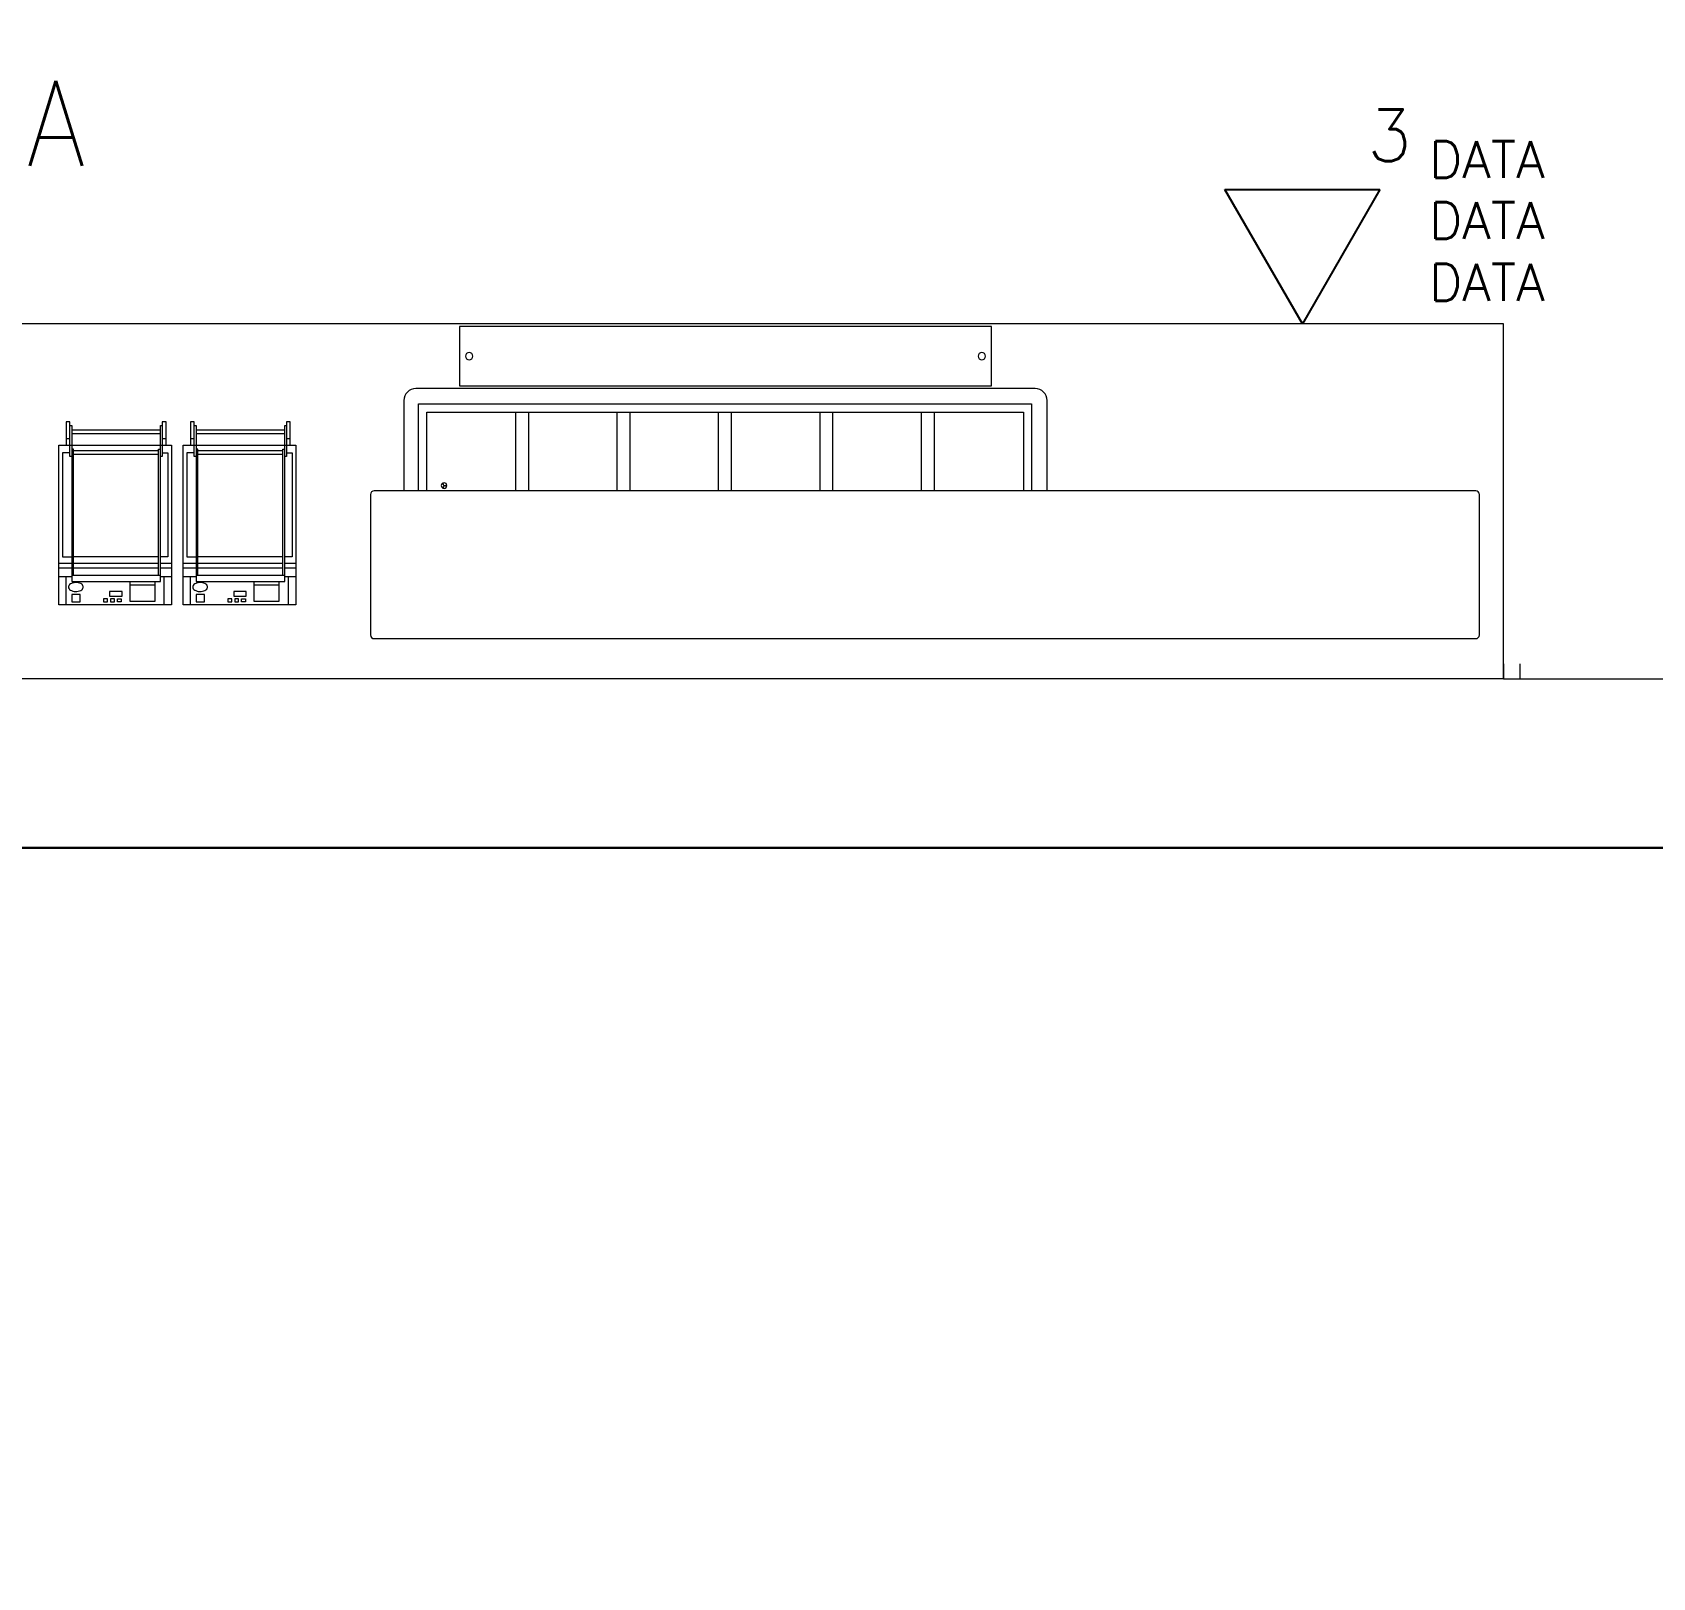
# Model space of a CAD drawing. Header units: inches. Extents: x -460 to 10305, y -938 to 5356.
# Drawn here: x 1057.3 to 1276.5, y 705.9 to 915 of the extents above; entities that cross this region are included whole.
import ezdxf
from ezdxf import colors
from ezdxf.entities.mleader import LeaderData, LeaderLine
from ezdxf.enums import TextEntityAlignment as Align
from ezdxf.math import Vec2, Vec3

# ---------------------------------------------------------------- set-up
doc = ezdxf.new("R2010")
doc.units = ezdxf.units.IN
doc.header["$MEASUREMENT"] = 0
doc.set_wipeout_variables(frame=1)
doc.layers.add('01-0263-G-DWG-BFP-ARCH$0$SP-CASE', color=11, linetype='Continuous', lineweight=13)
for name, color, linetype in [('01-0263-G-DWG-BFP-ARCH$0$SP-FIXT', 35, 'Continuous'), ('01-0263-G-DWG-BFP-ARCH$0$SP-RMNO', 7, 'Continuous'), ('01-0263-G-DWG-BFP-ARCH$0$SP-ROOM', 7, 'Continuous'), ('T-Comm-E', 1, 'Continuous'), ('T-Comm-Path', 40, 'Continuous'), ('T-Detl-Wrko-ISD50184 Kitchen Ringer', 150, 'Continuous')]:
    doc.layers.add(name, color=color, linetype=linetype)
doc.layers.get('01-0263-G-DWG-BFP-ARCH$0$SP-ROOM').off()
doc.styles.add('01-0263-G-DWG-BFP-ARCH$0$ROMANS', font='ROMANS.shx', dxfattribs={"width": 0.9})
doc.styles.add('3-32', font='SIMPLEX.shx', dxfattribs={"height": 9})

# ---------------------------------------------------------------- blocks, each defined once
blk = doc.blocks.new('01-0263-G-DWG-BFP-ARCH$0$FMGRM1')
at = {"style": '01-0263-G-DWG-BFP-ARCH$0$ROMANS', "width": 0.9}
for tag, p in [('RMAREA', (0, -0.2836)), ('DATA1', (0, -0.443)), ('DATA2', (0, -0.6024)), ('DATA3', (0, -0.7618)), ('DATA4', (0, -0.9213)), ('DATA5', (0, -1.0807))]:
    blk.add_attdef(tag, text='', height=0.1172, dxfattribs=at).set_placement(p, align=Align.CENTER)
at = {"linetype": 'Continuous'}
blk.add_wipeout([(-0.375, -0.125), (0.375, -0.125), (0.375, 0.125), (-0.375, 0.125)], dxfattribs=at)
at = {"layer": '01-0263-G-DWG-BFP-ARCH$0$SP-RMNO', "style": '01-0263-G-DWG-BFP-ARCH$0$ROMANS', "width": 0.9}
blk.add_attdef('RMNUMB', text='', height=0.16, dxfattribs=at).set_placement((0, 0), align=Align.MIDDLE)
blk = doc.blocks.new('01-0263-G-DWG-BFP-ARCH', base_point=(1295.16, 1352.86))
at = {"layer": '01-0263-G-DWG-BFP-ARCH$0$SP-CASE'}
for p, q in [((2551.2, 2225.14), (2109.88, 2225.14)), ((2481.95, 2224.76), (2409.95, 2224.76)), ((2409.95, 2224.76), (2409.95, 2216.76)), ((2481.95, 2216.76), (2481.95, 2224.76)), ((2551.2, 2177.14), (2551.2, 2225.14)), ((2487.84, 2216.38), (2404.07, 2216.38)), ((2409.95, 2216.76), (2481.95, 2216.76)), ((2402.45, 2214.75), (2402.45, 2202.55)), ((2404.42, 2202.55), (2404.42, 2214.31)), ((2404.42, 2214.31), (2487.37, 2214.31)), ((2487.37, 2214.31), (2487.37, 2202.55)), ((2489.46, 2202.55), (2489.46, 2214.75)), ((2405.57, 2202.55), (2405.57, 2213.19)), ((2405.57, 2213.19), (2486.28, 2213.19)), ((2417.54, 2213.19), (2419.29, 2213.19)), ((2417.54, 2213.19), (2417.54, 2202.55)), ((2419.29, 2213.19), (2419.29, 2202.55)), ((2431.26, 2213.19), (2433.01, 2213.19)), ((2431.26, 2213.19), (2431.26, 2202.55)), ((2433.01, 2213.19), (2433.01, 2202.55)), ((2444.98, 2213.19), (2446.73, 2213.19)), ((2444.98, 2213.19), (2444.98, 2202.55)), ((2446.73, 2213.19), (2446.73, 2202.55)), ((2458.7, 2213.19), (2460.45, 2213.19)), ((2458.7, 2213.19), (2458.7, 2202.55)), ((2460.45, 2213.19), (2460.45, 2202.55)), ((2472.41, 2213.19), (2474.16, 2213.19)), ((2472.41, 2213.19), (2472.41, 2202.55)), ((2474.16, 2213.19), (2474.16, 2202.55)), ((2486.28, 2213.19), (2486.28, 2202.55)), ((2407.83, 2203.26), (2407.75, 2203.61)), ((2407.83, 2203.26), (2407.75, 2202.91)), ((2407.83, 2203.26), (2408.24, 2203.31)), ((2407.83, 2203.26), (2408.24, 2203.2)), ((2397.94, 2202.05), (2397.94, 2183.05)), ((2547.44, 2202.55), (2398.44, 2202.55)), ((2547.94, 2183.05), (2547.94, 2202.05)), ((2398.44, 2182.55), (2547.44, 2182.55)), ((2551.2, 2179.14), (2551.2, 2177.13)), ((2553.44, 2177.13), (2553.44, 2179.14)), ((2105.82, 2177.14), (2551.2, 2177.14)), ((2551.2, 2177.13), (2587.36, 2177.13))]:
    blk.add_line(p, q, dxfattribs=at)
for centre, radius, start, end in [((2411.28, 2220.76), 0.5, 0, 180), ((2411.28, 2220.76), 0.5, 180, 0), ((2480.63, 2220.76), 0.5, 0, 180), ((2480.63, 2220.76), 0.5, 180, 0), ((2404.07, 2214.75), 1.63, 90, 180), ((2487.84, 2214.75), 1.63, 0, 90), ((2407.88, 2203.26), 0.375, 0, 180), ((2407.88, 2203.26), 0.375, 180, 0), ((2398.44, 2202.05), 0.5, 90, 180), ((2547.44, 2202.05), 0.5, 0, 90), ((2398.44, 2183.05), 0.5, 180, 270), ((2547.44, 2183.05), 0.5, 270, 0)]:
    blk.add_arc(centre, radius, start, end, dxfattribs=at)
at = {"layer": '01-0263-G-DWG-BFP-ARCH$0$SP-FIXT', "lineweight": 5}
for p, q in [((2356.77, 2211.86), (2356.77, 2208.72)), ((2357.27, 2211.86), (2356.77, 2211.86)), ((2357.27, 2207.21), (2357.27, 2211.86)), ((2369.77, 2211.86), (2369.77, 2207.21)), ((2370.27, 2211.86), (2369.77, 2211.86)), ((2370.27, 2208.72), (2370.27, 2211.86)), ((2373.58, 2211.86), (2373.58, 2208.72)), ((2374.08, 2211.86), (2373.58, 2211.86)), ((2374.08, 2207.21), (2374.08, 2211.86)), ((2386.58, 2211.86), (2386.58, 2207.21)), ((2387.08, 2211.86), (2386.58, 2211.86)), ((2387.08, 2208.72), (2387.08, 2211.86)), ((2357.27, 2209.6), (2356.77, 2209.6)), ((2357.27, 2211.39), (2357.52, 2211.39)), ((2357.52, 2211.39), (2357.52, 2190.28)), ((2369.52, 2210.75), (2357.52, 2210.75)), ((2369.52, 2210.25), (2357.52, 2210.25)), ((2369.52, 2211.39), (2369.77, 2211.39)), ((2369.52, 2190.28), (2369.52, 2211.39)), ((2370.27, 2209.6), (2369.77, 2209.6)), ((2374.08, 2209.6), (2373.58, 2209.6)), ((2374.08, 2211.39), (2374.33, 2211.39)), ((2374.33, 2211.39), (2374.33, 2190.28)), ((2386.33, 2210.75), (2374.33, 2210.75)), ((2386.33, 2210.25), (2374.33, 2210.25)), ((2386.33, 2211.39), (2386.58, 2211.39)), ((2386.33, 2190.28), (2386.33, 2211.39)), ((2387.08, 2209.6), (2386.58, 2209.6)), ((2355.77, 2208.72), (2371.02, 2208.72)), ((2355.77, 2187.11), (2355.77, 2208.72)), ((2356.27, 2207.7), (2356.27, 2193.6)), ((2357.27, 2207.7), (2356.27, 2207.7)), ((2357.52, 2207.21), (2357.27, 2207.21)), ((2357.77, 2208.18), (2357.52, 2208.18)), ((2357.77, 2191.09), (2357.77, 2208.18)), ((2369.27, 2207.98), (2357.77, 2207.98)), ((2369.27, 2207.48), (2357.77, 2207.48)), ((2369.27, 2208.18), (2369.52, 2208.18)), ((2369.27, 2191.09), (2369.27, 2208.18)), ((2369.77, 2207.21), (2369.52, 2207.21)), ((2369.77, 2207.7), (2370.52, 2207.7)), ((2370.52, 2207.7), (2370.52, 2193.6)), ((2371.02, 2208.72), (2371.02, 2187.11)), ((2372.58, 2208.72), (2387.83, 2208.72)), ((2372.58, 2187.11), (2372.58, 2208.72)), ((2373.08, 2207.7), (2373.08, 2193.6)), ((2374.08, 2207.7), (2373.08, 2207.7)), ((2374.33, 2207.21), (2374.08, 2207.21)), ((2374.58, 2208.18), (2374.33, 2208.18)), ((2374.58, 2191.09), (2374.58, 2208.18)), ((2386.08, 2207.98), (2374.58, 2207.98)), ((2386.08, 2207.48), (2374.58, 2207.48)), ((2386.08, 2208.18), (2386.33, 2208.18)), ((2386.08, 2191.09), (2386.08, 2208.18)), ((2386.58, 2207.21), (2386.33, 2207.21)), ((2386.58, 2207.7), (2387.33, 2207.7)), ((2387.33, 2207.7), (2387.33, 2193.6)), ((2387.83, 2208.72), (2387.83, 2187.11)), ((2357.52, 2192.7), (2355.77, 2192.7)), ((2357.52, 2192.1), (2355.77, 2192.1)), ((2356.27, 2193.6), (2357.52, 2193.6)), ((2369.27, 2193.6), (2357.77, 2193.6)), ((2369.27, 2192.7), (2357.77, 2192.7)), ((2369.27, 2192.1), (2357.77, 2192.1)), ((2370.52, 2193.6), (2369.52, 2193.6)), ((2371.02, 2192.7), (2369.52, 2192.7)), ((2371.02, 2192.1), (2369.52, 2192.1)), ((2374.33, 2192.7), (2372.58, 2192.7)), ((2374.33, 2192.1), (2372.58, 2192.1)), ((2373.08, 2193.6), (2374.33, 2193.6)), ((2386.08, 2193.6), (2374.58, 2193.6)), ((2386.08, 2192.7), (2374.58, 2192.7)), ((2386.08, 2192.1), (2374.58, 2192.1)), ((2387.33, 2193.6), (2386.33, 2193.6)), ((2387.83, 2192.7), (2386.33, 2192.7)), ((2387.83, 2192.1), (2386.33, 2192.1)), ((2357.52, 2190.92), (2355.77, 2190.92)), ((2356.77, 2187.11), (2356.77, 2190.92)), ((2357.09, 2189.65), (2357.07, 2189.54)), ((2357.15, 2189.76), (2357.09, 2189.65)), ((2357.23, 2189.86), (2357.15, 2189.76)), ((2357.35, 2189.95), (2357.23, 2189.86)), ((2357.49, 2190.02), (2357.35, 2189.95)), ((2357.66, 2190.08), (2357.49, 2190.02)), ((2369.52, 2191.09), (2357.52, 2191.09)), ((2357.52, 2190.28), (2369.52, 2190.28)), ((2357.84, 2190.12), (2357.66, 2190.08)), ((2358.03, 2190.13), (2357.84, 2190.12)), ((2358.22, 2190.13), (2358.03, 2190.13)), ((2358.4, 2190.1), (2358.22, 2190.13)), ((2358.57, 2190.06), (2358.4, 2190.1)), ((2358.73, 2189.99), (2358.57, 2190.06)), ((2358.86, 2189.91), (2358.73, 2189.99)), ((2358.96, 2189.81), (2358.86, 2189.91)), ((2359.03, 2189.7), (2358.96, 2189.81)), ((2359.07, 2189.59), (2359.03, 2189.7)), ((2359.07, 2189.48), (2359.07, 2189.59)), ((2365.36, 2190.28), (2365.36, 2187.62)), ((2368.79, 2189.77), (2365.36, 2189.77)), ((2368.79, 2187.62), (2368.79, 2190.28)), ((2371.02, 2190.92), (2369.52, 2190.92)), ((2370.02, 2187.11), (2370.02, 2190.92)), ((2374.33, 2190.92), (2372.58, 2190.92)), ((2373.58, 2187.11), (2373.58, 2190.92)), ((2373.9, 2189.65), (2373.88, 2189.54)), ((2373.95, 2189.76), (2373.9, 2189.65)), ((2374.04, 2189.86), (2373.95, 2189.76)), ((2374.16, 2189.95), (2374.04, 2189.86)), ((2374.3, 2190.02), (2374.16, 2189.95)), ((2374.46, 2190.08), (2374.3, 2190.02)), ((2386.33, 2191.09), (2374.33, 2191.09)), ((2374.33, 2190.28), (2386.33, 2190.28)), ((2374.64, 2190.12), (2374.46, 2190.08)), ((2374.83, 2190.13), (2374.64, 2190.12)), ((2375.02, 2190.13), (2374.83, 2190.13)), ((2375.21, 2190.1), (2375.02, 2190.13)), ((2375.38, 2190.06), (2375.21, 2190.1)), ((2375.53, 2189.99), (2375.38, 2190.06)), ((2375.67, 2189.91), (2375.53, 2189.99)), ((2375.77, 2189.81), (2375.67, 2189.91)), ((2375.84, 2189.7), (2375.77, 2189.81)), ((2375.88, 2189.59), (2375.84, 2189.7)), ((2375.88, 2189.48), (2375.88, 2189.59)), ((2382.17, 2190.28), (2382.17, 2187.62)), ((2385.59, 2189.77), (2382.17, 2189.77)), ((2385.59, 2187.62), (2385.59, 2190.28)), ((2387.83, 2190.92), (2386.33, 2190.92)), ((2386.83, 2187.11), (2386.83, 2190.92)), ((2357.07, 2189.54), (2357.09, 2189.42)), ((2357.09, 2189.42), (2357.15, 2189.31)), ((2357.15, 2189.31), (2357.23, 2189.21)), ((2357.23, 2189.21), (2357.35, 2189.12)), ((2357.35, 2189.12), (2357.49, 2189.05)), ((2357.49, 2189.05), (2357.66, 2188.99)), ((2357.53, 2188.53), (2357.53, 2187.52)), ((2358.67, 2188.53), (2357.53, 2188.53)), ((2357.53, 2187.52), (2358.67, 2187.52)), ((2357.66, 2188.99), (2357.84, 2188.95)), ((2357.84, 2188.95), (2358.03, 2188.94)), ((2358.03, 2188.94), (2358.22, 2188.94)), ((2358.22, 2188.94), (2358.4, 2188.97)), ((2358.4, 2188.97), (2358.57, 2189.02)), ((2358.57, 2189.02), (2358.73, 2189.08)), ((2358.67, 2187.52), (2358.67, 2188.53)), ((2358.73, 2189.08), (2358.86, 2189.16)), ((2358.86, 2189.16), (2358.96, 2189.26)), ((2358.96, 2189.26), (2359.03, 2189.37)), ((2359.03, 2189.37), (2359.07, 2189.48)), ((2361.81, 2187.94), (2361.81, 2187.51)), ((2362.34, 2187.94), (2361.81, 2187.94)), ((2361.81, 2187.51), (2362.34, 2187.51)), ((2362.34, 2187.51), (2362.34, 2187.94)), ((2362.64, 2188.93), (2362.64, 2188.3)), ((2364.33, 2188.93), (2362.64, 2188.93)), ((2362.64, 2188.3), (2364.33, 2188.3)), ((2362.75, 2187.94), (2362.75, 2187.51)), ((2363.28, 2187.94), (2362.75, 2187.94)), ((2362.75, 2187.51), (2363.28, 2187.51)), ((2363.28, 2187.51), (2363.28, 2187.94)), ((2363.69, 2187.94), (2364.22, 2187.94)), ((2363.69, 2187.51), (2363.69, 2187.94)), ((2364.22, 2187.51), (2363.69, 2187.51)), ((2364.22, 2187.94), (2364.22, 2187.51)), ((2364.33, 2188.3), (2364.33, 2188.93)), ((2365.36, 2187.62), (2368.79, 2187.62)), ((2373.88, 2189.54), (2373.9, 2189.42)), ((2373.9, 2189.42), (2373.95, 2189.31)), ((2373.95, 2189.31), (2374.04, 2189.21)), ((2374.04, 2189.21), (2374.16, 2189.12)), ((2374.16, 2189.12), (2374.3, 2189.05)), ((2374.3, 2189.05), (2374.46, 2188.99)), ((2374.33, 2188.53), (2374.33, 2187.52)), ((2375.48, 2188.53), (2374.33, 2188.53)), ((2374.33, 2187.52), (2375.48, 2187.52)), ((2374.46, 2188.99), (2374.64, 2188.95)), ((2374.64, 2188.95), (2374.83, 2188.94)), ((2374.83, 2188.94), (2375.02, 2188.94)), ((2375.02, 2188.94), (2375.21, 2188.97)), ((2375.21, 2188.97), (2375.38, 2189.02)), ((2375.38, 2189.02), (2375.53, 2189.08)), ((2375.48, 2187.52), (2375.48, 2188.53)), ((2375.53, 2189.08), (2375.67, 2189.16)), ((2375.67, 2189.16), (2375.77, 2189.26)), ((2375.77, 2189.26), (2375.84, 2189.37)), ((2375.84, 2189.37), (2375.88, 2189.48)), ((2378.62, 2187.94), (2378.62, 2187.51)), ((2379.15, 2187.94), (2378.62, 2187.94)), ((2378.62, 2187.51), (2379.15, 2187.51)), ((2379.15, 2187.51), (2379.15, 2187.94)), ((2379.45, 2188.93), (2379.45, 2188.3)), ((2381.13, 2188.93), (2379.45, 2188.93)), ((2379.45, 2188.3), (2381.13, 2188.3)), ((2379.56, 2187.94), (2379.56, 2187.51)), ((2380.08, 2187.94), (2379.56, 2187.94)), ((2379.56, 2187.51), (2380.08, 2187.51)), ((2380.08, 2187.51), (2380.08, 2187.94)), ((2380.49, 2187.94), (2381.02, 2187.94)), ((2380.49, 2187.51), (2380.49, 2187.94)), ((2381.02, 2187.51), (2380.49, 2187.51)), ((2381.02, 2187.94), (2381.02, 2187.51)), ((2381.13, 2188.3), (2381.13, 2188.93)), ((2382.17, 2187.62), (2385.59, 2187.62)), ((2371.02, 2187.11), (2355.77, 2187.11)), ((2387.83, 2187.11), (2372.58, 2187.11))]:
    blk.add_line(p, q, dxfattribs=at)
at = {"layer": '01-0263-G-DWG-BFP-ARCH$0$SP-ROOM'}
ref = blk.add_blockref('01-0263-G-DWG-BFP-ARCH$0$FMGRM1', (2341.83, 2252.26), dxfattribs=dict(at, xscale=72, yscale=72, zscale=72))
ref.add_attrib('RMNUMB', 'G08A', dxfattribs={"layer": '01-0263-G-DWG-BFP-ARCH$0$SP-RMNO', "height": 11.52, "style": '01-0263-G-DWG-BFP-ARCH$0$ROMANS', "width": 0.9}).set_placement((2341.83, 2252.26), align=Align.MIDDLE)
blk = doc.blocks.new('DATA(3)')
for p, q in [((0, 0), (-10.5, 18.19)), ((-10.5, 18.19), (10.5, 18.19)), ((10.5, 18.19), (0, 0))]:
    blk.add_line(p, q)
at = {"insert": (8.78, 29.02), "char_height": 7, "width": 11.7808, "attachment_point": 1, "style": '3-32'}
blk.add_mtext('3', dxfattribs=at)
at = {"style": '3-32', "flags": 1}
for tag, p in [('RM_NUMBER', (79, 125.99)), ('UTP_CATEGORY', (79, 112.62)), ('QUANTITY_UTP', (79, 99.49)), ('WIRELESS_OUTLET_LOCATION', (79, 86.47)), ('TELECOMM_ROOM', (79, 72.62)), ('QTY_COAX', (78.12, 46.49)), ('POS_4', (181.94, 12.24)), ('POS_5', (181.94, 4.12)), ('POS_6', (181.94, -4.38))]:
    blk.add_attdef(tag, p, '', height=5, dxfattribs=at)
at = {"flags": 1}
blk.add_attdef('WO_NUMBER', text='', height=5, dxfattribs=at).set_placement((80.4, 32.5), align=Align.BOTTOM_LEFT)
at = {"style": '3-32'}
for tag, p in [('POS_1', (17.14, 19.74)), ('POS_2', (17.14, 11.49)), ('POS_3', (17.14, 3.12))]:
    blk.add_attdef(tag, p, '', height=5, dxfattribs=at)

msp = doc.modelspace()

# ---------------------------------------------------------------- block references
msp.add_blockref('01-0263-G-DWG-BFP-ARCH', (0.26, 3.26))

# ---------------------------------------------------------------- next in the draw order: linework, layer by layer
at = {"layer": 'T-Comm-Path'}
for points in [[(2251.3, 949.26), (2251.3, 870.22), (2160.07, 870.22), (1955.23, 804.64), (770.79, 804.64), (770.79, 1151.43), (796.02, 1151.43), (796.02, 1136.26), (876.1, 1136.26)], [(175.01, 767.49), (166.84, 767.49), (166.84, 804.64), (1955.23, 804.64), (2160.07, 870.22), (2251.3, 870.22), (2251.3, 949.26)], [(2251.3, 949.26), (2251.3, 870.22), (2160.07, 870.22), (1955.23, 804.64), (205.57, 804.64), (205.57, 412.78), (256.18, 412.78)], [(2251.3, 949.26), (2251.3, 870.22), (2160.07, 870.22), (1955.23, 804.64), (205.57, 804.64), (205.57, 586.51), (256.18, 586.51)], [(2251.3, 949.26), (2251.3, 870.22), (2160.07, 870.22), (1955.23, 804.64), (669.47, 804.64), (669.47, 771.83), (674.26, 771.83)]]:
    msp.add_lwpolyline(points, dxfattribs=at)

# ---------------------------------------------------------------- next in the draw order: block references
at = {"layer": 'T-Comm-E'}
msp.add_blockref('DATA(3)', (1229.09, 875.53), dxfattribs=at).add_auto_attribs({'POS_1': 'DATA', 'POS_2': 'DATA', 'POS_3': 'DATA'})

# ---------------------------------------------------------------- next in the draw order: leaders
at = {"layer": 'T-Detl-Wrko-ISD50184 Kitchen Ringer'}
ml = msp.add_multileader_mtext('Standard', dxfattribs=at)
ml.set_content('ISD50184\\PInstall a tie cable from the office, room G27 to the wall and tie in the external ringer.', color=256)
ml.set_leader_properties()
ml.build(insert=Vec2(0, 0))
ml.multileader.update_dxf_attribs({"text_right_attachment_type": 6, "dogleg_length": 0.36, "arrow_head_size": 0.18})
ctx = ml.context
ctx.base_point, ctx.char_height, ctx.arrow_head_size, ctx.landing_gap_size, ctx.plane_origin = Vec3(1243.15, 1474.44), 20, 0.18, 0.09, Vec3(803.64, 1058.45)
ctx.right_attachment = 6
notes = []
notes.append((ctx, [(1, (1, 1, 0), (1570.36, 1461.1), (-1, 0), 0.36, [(0, [(803.64, 1058.45)], 0, []), (1, [(1780.07, 707.38)], 0, [])])]))
ctx.mtext.insert, ctx.mtext.width, ctx.mtext.flow_direction = Vec3(1243.24, 1487.77), 342.1472, 5
for ctx, leaders in notes:
    for number, flags, end, landing, length, lines in leaders:
        leader = LeaderData()
        leader.index, (leader.has_last_leader_line, leader.has_dogleg_vector, leader.attachment_direction) = number, flags
        leader.last_leader_point, leader.dogleg_vector, leader.dogleg_length = Vec3(end), Vec3(landing), length
        for number, points, colour, breaks in lines:
            line = LeaderLine()
            line.index, line.vertices, line.color, line.breaks = number, Vec3.list(points), colors.encode_raw_color(colour), breaks
            leader.lines.append(line)
        ctx.leaders.append(leader)

doc.saveas('drawing.dxf')
